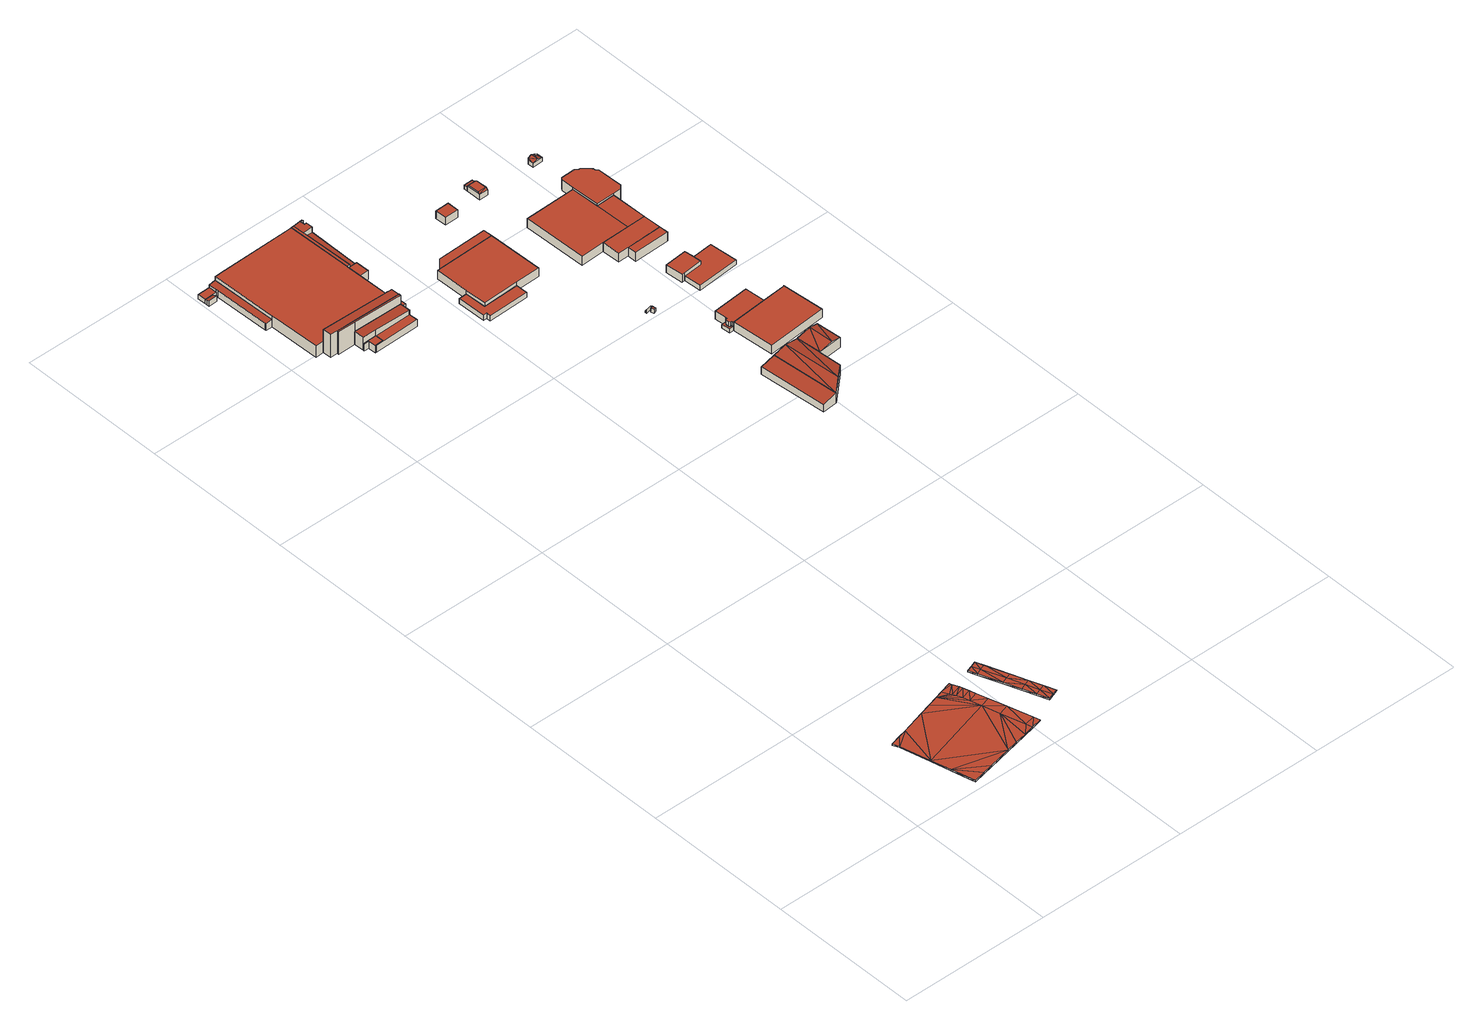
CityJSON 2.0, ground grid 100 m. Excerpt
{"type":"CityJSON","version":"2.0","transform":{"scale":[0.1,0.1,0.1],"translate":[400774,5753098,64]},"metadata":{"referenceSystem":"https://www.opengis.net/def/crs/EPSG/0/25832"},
"CityObjects":{
"building1":{"type":"Building","attributes":{"Geometrietyp2DReferenz":"3000","Gemeindeschluessel":"05515000","function":"53001_1800","roofType":"9999","measuredHeight":1},"geometry":[{"type":"Solid","lod":"2","boundaries":[[[[0,1,2]],[[2,1,3]],[[4,0,2]],[[4,2,5]],[[6,4,5]],[[6,5,7]],[[8,6,7]],[[8,7,9]],[[10,8,9]],[[10,9,11]],[[12,10,13]],[[13,10,11]],[[14,12,15]],[[15,12,13]],[[16,14,15]],[[17,14,16]],[[17,16,18]],[[19,17,18]],[[19,18,20]],[[0,21,1]],[[0,4,21]],[[4,6,21]],[[6,8,21]],[[8,10,21]],[[10,12,21]],[[21,12,22]],[[23,24,25]],[[26,25,24]],[[27,28,29]],[[29,28,30]],[[31,32,14]],[[31,14,33]],[[34,24,23]],[[34,23,35]],[[34,35,12]],[[12,35,22]],[[34,12,32]],[[32,12,14]],[[36,30,28]],[[36,28,32]],[[17,19,33]],[[32,28,34]],[[14,17,33]],[[37,38,39]],[[38,40,39]],[[41,38,37]],[[41,42,38]],[[43,42,41]],[[43,44,42]],[[45,44,43]],[[45,46,44]],[[47,46,45]],[[47,48,46]],[[49,50,47]],[[50,48,47]],[[51,52,49]],[[52,50,49]],[[53,52,51]],[[54,53,51]],[[54,55,53]],[[56,55,54]],[[56,57,55]],[[37,39,58]],[[37,58,41]],[[41,58,43]],[[43,58,45]],[[45,58,47]],[[47,58,49]],[[58,59,49]],[[60,61,62]],[[63,62,61]],[[64,65,66]],[[65,67,66]],[[68,51,69]],[[68,70,51]],[[71,60,62]],[[71,72,60]],[[71,49,72]],[[49,59,72]],[[71,69,49]],[[69,51,49]],[[73,66,67]],[[73,69,66]],[[69,71,66]],[[51,70,54]],[[54,70,56]],[[40,3,39]],[[3,1,39]],[[38,2,40]],[[2,3,40]],[[42,5,38]],[[5,2,38]],[[44,7,42]],[[7,5,42]],[[46,9,44]],[[9,7,44]],[[48,11,46]],[[11,9,46]],[[50,13,48]],[[13,11,48]],[[52,15,50]],[[15,13,50]],[[53,16,52]],[[16,15,52]],[[55,18,53]],[[18,16,53]],[[57,20,55]],[[20,18,55]],[[56,19,57]],[[19,20,57]],[[70,33,56]],[[33,19,56]],[[68,31,70]],[[31,33,70]],[[69,32,68]],[[32,31,68]],[[73,36,69]],[[36,32,69]],[[67,30,73]],[[30,36,73]],[[65,29,67]],[[29,30,67]],[[64,27,65]],[[27,29,65]],[[66,28,64]],[[28,27,64]],[[71,34,66]],[[34,28,66]],[[62,24,71]],[[24,34,71]],[[63,26,62]],[[26,24,62]],[[61,25,63]],[[25,26,63]],[[60,23,61]],[[23,25,61]],[[72,35,60]],[[35,23,60]],[[59,22,72]],[[22,35,72]],[[58,21,59]],[[21,22,59]],[[39,1,58]],[[1,21,58]]]],"semantics":{"surfaces":[{"type":"GroundSurface"},{"type":"RoofSurface"},{"type":"WallSurface"}],"values":[[0,0,0,0,0,0,0,0,0,0,0,0,0,0,0,0,0,0,0,0,0,0,0,0,0,0,0,0,0,0,0,0,0,0,0,0,0,0,0,0,0,0,0,1,1,1,1,1,1,1,1,1,1,1,1,1,1,1,1,1,1,1,1,1,1,1,1,1,1,1,1,1,1,1,1,1,1,1,1,1,1,1,1,1,1,1,2,2,2,2,2,2,2,2,2,2,2,2,2,2,2,2,2,2,2,2,2,2,2,2,2,2,2,2,2,2,2,2,2,2,2,2,2,2,2,2,2,2,2,2,2,2,2,2,2,2,2,2,2,2,2,2,2,2]]}}]},
"building2":{"type":"Building","attributes":{"Geometrietyp2DReferenz":"2000","Gemeindeschluessel":"05515000","function":"53001_1800","roofType":"9999","measuredHeight":1},"geometry":[{"type":"Solid","lod":"2","boundaries":[[[[74,75,76]],[[75,77,76]],[[78,79,74]],[[79,75,74]],[[80,81,78]],[[81,79,78]],[[82,83,80]],[[83,81,80]],[[84,85,82]],[[85,83,82]],[[86,87,84]],[[87,85,84]],[[88,89,86]],[[89,87,86]],[[90,91,88]],[[91,89,88]],[[92,93,90]],[[93,91,90]],[[94,95,92]],[[95,93,92]],[[96,97,94]],[[97,95,94]],[[98,99,96]],[[99,97,96]],[[100,101,98]],[[101,99,98]],[[76,77,100]],[[77,101,100]],[[75,79,102]],[[75,102,77]],[[81,103,79]],[[79,103,102]],[[81,83,103]],[[103,83,104]],[[83,85,105]],[[83,105,104]],[[85,87,89]],[[85,89,105]],[[77,102,99]],[[77,99,101]],[[102,103,97]],[[102,97,99]],[[103,104,97]],[[97,104,95]],[[104,105,93]],[[104,93,95]],[[105,89,91]],[[105,91,93]],[[74,106,78]],[[74,76,106]],[[80,78,107]],[[78,106,107]],[[80,107,82]],[[107,108,82]],[[82,109,84]],[[82,108,109]],[[84,88,86]],[[84,109,88]],[[76,98,106]],[[76,100,98]],[[106,96,107]],[[106,98,96]],[[107,96,108]],[[96,94,108]],[[108,92,109]],[[108,94,92]],[[109,90,88]],[[109,92,90]]]],"semantics":{"surfaces":[{"type":"WallSurface"},{"type":"GroundSurface"},{"type":"RoofSurface"}],"values":[[0,0,0,0,0,0,0,0,0,0,0,0,0,0,0,0,0,0,0,0,0,0,0,0,0,0,0,0,1,1,1,1,1,1,1,1,1,1,1,1,1,1,1,1,1,1,1,1,2,2,2,2,2,2,2,2,2,2,2,2,2,2,2,2,2,2,2,2]]}}]},
"building3":{"type":"Building","attributes":{"Gemeindeschluessel":"05515000","Geometrietyp2DReferenz":"3000","function":"31001_2000"},"address":[{"country":"Germany","locality":"Münster","thoroughfareNumber":"6","thoroughfareName":"Harkortstraße"}],"children":["building3-1","building3-2","building3-3","building3-4","building3-5","building3-6","building3-7","building3-8","building3-9","building3-10"]},
"building3-1":{"type":"BuildingPart","attributes":{"roofType":"2100","measuredHeight":16.61},"parents":["building3"],"geometry":[{"type":"Solid","lod":"2","boundaries":[[[[110,111,112,113,114]],[[115,116,117,111,110]],[[118,119,120,121,122]],[[115,110,114,123,118,122]],[[112,111,117,120,119]],[[123,114,113]],[[119,118,123,113,112]],[[121,116,115,122]],[[120,117,116,121]]]],"semantics":{"surfaces":[{"type":"WallSurface"},{"type":"RoofSurface"},{"type":"GroundSurface"},{"type":"ClosureSurface"}],"values":[[0,0,0,1,2,0,3,0,3]]}}]},
"building3-2":{"type":"BuildingPart","attributes":{"roofType":"2100","measuredHeight":4.01},"parents":["building3"],"geometry":[{"type":"Solid","lod":"2","boundaries":[[[[124,125,126,127]],[[128,129,125,124]],[[130,131,132,133]],[[134,135,131,130]],[[127,126,135,134]],[[130,133,128,124,127,134]],[[125,129,132,131,135,126]],[[132,129,128,133]]]],"semantics":{"surfaces":[{"type":"WallSurface"},{"type":"RoofSurface"},{"type":"GroundSurface"},{"type":"ClosureSurface"}],"values":[[0,0,0,0,0,1,2,3]]}}]},
"building3-3":{"type":"BuildingPart","attributes":{"roofType":"1000","measuredHeight":2.95},"parents":["building3"],"geometry":[{"type":"Solid","lod":"2","boundaries":[[[[136,137,129,128,138]],[[139,140,137,136]],[[141,133,132,142,143]],[[139,136,138,141,143]],[[129,137,140,142,132]],[[133,141,138,128]],[[129,132,133,128]],[[140,139,143,142]]]],"semantics":{"surfaces":[{"type":"WallSurface"},{"type":"RoofSurface"},{"type":"GroundSurface"},{"type":"ClosureSurface"}],"values":[[0,0,0,1,2,0,3,3]]}}]},
"building3-4":{"type":"BuildingPart","attributes":{"roofType":"2100","measuredHeight":9.28},"parents":["building3"],"geometry":[{"type":"Solid","lod":"2","boundaries":[[[[144,145,146,147,148]],[[149,150,151,152]],[[153,154,150,149]],[[155,156,157,154,153]],[[153,149,152,144,148,155]],[[145,151,150,154,157,146]],[[151,145,144,152]],[[156,155,148,147]],[[146,157,156,147]]]],"semantics":{"surfaces":[{"type":"WallSurface"},{"type":"RoofSurface"},{"type":"GroundSurface"},{"type":"ClosureSurface"}],"values":[[0,0,0,0,1,2,3,0,3]]}}]},
"building3-5":{"type":"BuildingPart","attributes":{"roofType":"1000","measuredHeight":8.06},"parents":["building3"],"geometry":[{"type":"Solid","lod":"2","boundaries":[[[[158,159,160,161]],[[162,163,159,158]],[[121,120,163,162]],[[164,165,117,116]],[[166,167,168,165,164]],[[169,170,171,172,173]],[[174,175,170,169]],[[176,177,175,174]],[[174,169,173,166,164,116,121,162,158,161,176]],[[159,163,120,117,165,168,171,170,175,177,160]],[[120,121,116,117]],[[167,166,173,172]],[[171,168,167,172]],[[177,176,161,160]]]],"semantics":{"surfaces":[{"type":"WallSurface"},{"type":"RoofSurface"},{"type":"GroundSurface"},{"type":"ClosureSurface"}],"values":[[0,0,0,0,0,0,0,0,1,2,3,0,3,3]]}}]},
"building3-6":{"type":"BuildingPart","attributes":{"roofType":"2100","measuredHeight":8.77},"parents":["building3"],"geometry":[{"type":"Solid","lod":"2","boundaries":[[[[178,179,180,181]],[[182,183,179,178]],[[184,185,183,182]],[[186,187,185,184]],[[188,189,187,186]],[[190,191,192,193]],[[181,180,191,190]],[[193,188,186,184,182,178,181,190]],[[179,183,185,187,189,192,191,180]],[[192,189,188,193]]]],"semantics":{"surfaces":[{"type":"WallSurface"},{"type":"RoofSurface"},{"type":"GroundSurface"},{"type":"ClosureSurface"}],"values":[[0,0,0,0,0,0,0,1,2,3]]}}]},
"building3-7":{"type":"BuildingPart","attributes":{"roofType":"1000","measuredHeight":4.76},"parents":["building3"],"geometry":[{"type":"Solid","lod":"2","boundaries":[[[[194,195,157,156]],[[196,197,195,194]],[[198,199,197,196]],[[200,201,199,198]],[[202,203,201,200]],[[204,205,203,202]],[[147,146,205,204]],[[204,202,200,198,196,194,156,147]],[[195,197,199,201,203,205,146,157]],[[146,147,156,157]]]],"semantics":{"surfaces":[{"type":"WallSurface"},{"type":"RoofSurface"},{"type":"GroundSurface"},{"type":"ClosureSurface"}],"values":[[0,0,0,0,0,0,0,1,2,3]]}}]},
"building3-8":{"type":"BuildingPart","attributes":{"roofType":"2100","measuredHeight":5.51},"parents":["building3"],"geometry":[{"type":"Solid","lod":"2","boundaries":[[[[206,207,168,167]],[[208,209,207,206]],[[210,211,209,208]],[[212,143,142,211,210]],[[172,171,140,139,213]],[[213,212,210,208,206,167,172]],[[207,209,211,142,140,171,168]],[[143,212,213,139]],[[140,142,143,139]],[[168,171,172,167]]]],"semantics":{"surfaces":[{"type":"WallSurface"},{"type":"RoofSurface"},{"type":"GroundSurface"},{"type":"ClosureSurface"}],"values":[[0,0,0,0,0,1,2,0,3,3]]}}]},
"building3-9":{"type":"BuildingPart","attributes":{"roofType":"1000","measuredHeight":8.15},"parents":["building3"],"geometry":[{"type":"Solid","lod":"2","boundaries":[[[[214,215,189,188]],[[216,161,160,215,214]],[[193,192,177,176,217]],[[217,216,214,188,193]],[[215,160,177,192,189]],[[161,216,217,176]],[[177,160,161,176]],[[192,193,188,189]]]],"semantics":{"surfaces":[{"type":"WallSurface"},{"type":"RoofSurface"},{"type":"GroundSurface"},{"type":"ClosureSurface"}],"values":[[0,0,0,1,2,0,3,3]]}}]},
"building3-10":{"type":"BuildingPart","attributes":{"roofType":"2100","measuredHeight":16.27},"parents":["building3"],"geometry":[{"type":"Solid","lod":"2","boundaries":[[[[218,219,145,144,220]],[[113,112,219,218]],[[221,222,119,118,223]],[[224,152,151,222,221]],[[223,123,113,218,220,224,221]],[[145,219,112,119,222,151]],[[152,224,220,144]],[[145,151,152,144]],[[118,123,223]],[[119,112,113,123,118]]]],"semantics":{"surfaces":[{"type":"WallSurface"},{"type":"RoofSurface"},{"type":"GroundSurface"},{"type":"ClosureSurface"}],"values":[[0,0,0,0,1,2,0,3,0,3]]}}]},
"building4":{"type":"Building","attributes":{"Gemeindeschluessel":"05515000","Geometrietyp2DReferenz":"3000","function":"51009_1610","roofType":"1000","measuredHeight":4.73},"geometry":[{"type":"Solid","lod":"2","boundaries":[[[[198,199,225,226]],[[196,197,199,198]],[[194,195,197,196]],[[156,157,195,194]],[[227,154,157,156]],[[226,225,154,227]],[[156,194,196,198,226,227]],[[199,197,195,157,154,225]]]],"semantics":{"surfaces":[{"type":"WallSurface"},{"type":"RoofSurface"},{"type":"GroundSurface"}],"values":[[0,0,0,0,0,0,1,2]]}}]},
"building5":{"type":"Building","attributes":{"Gemeindeschluessel":"05515000","Geometrietyp2DReferenz":"3000","function":"51009_1610","roofType":"1000","measuredHeight":5.16},"geometry":[{"type":"Solid","lod":"2","boundaries":[[[[228,229,230,231]],[[232,233,229,228]],[[234,235,233,232]],[[231,230,235,234]],[[232,228,231,234]],[[229,233,235,230]]]],"semantics":{"surfaces":[{"type":"WallSurface"},{"type":"RoofSurface"},{"type":"GroundSurface"}],"values":[[0,0,0,0,1,2]]}}]},
"building6":{"type":"Building","attributes":{"Gemeindeschluessel":"05515000","Geometrietyp2DReferenz":"3000","function":"51009_1610"},"children":["building6-1","building6-2"]},
"building6-1":{"type":"BuildingPart","attributes":{"roofType":"1000","measuredHeight":6.52},"parents":["building6"],"geometry":[{"type":"Solid","lod":"2","boundaries":[[[[236,237,238,239]],[[240,241,237,236]],[[242,241,240]],[[243,244,245,246,247]],[[239,238,244,243]],[[247,240,236,239,243]],[[237,241,245,244,238]],[[242,240,247,246]],[[245,241,242,246]]]],"semantics":{"surfaces":[{"type":"WallSurface"},{"type":"RoofSurface"},{"type":"GroundSurface"},{"type":"ClosureSurface"}],"values":[[0,0,0,0,0,1,2,0,3]]}}]},
"building6-2":{"type":"BuildingPart","attributes":{"roofType":"2100","measuredHeight":5.58},"parents":["building6"],"geometry":[{"type":"Solid","lod":"2","boundaries":[[[[246,245,248,249]],[[250,251,241,242]],[[249,248,251,250]],[[242,246,249,250]],[[245,241,251,248]],[[245,246,242,241]]]],"semantics":{"surfaces":[{"type":"WallSurface"},{"type":"RoofSurface"},{"type":"GroundSurface"},{"type":"ClosureSurface"}],"values":[[0,0,0,1,2,3]]}}]},
"building7":{"type":"Building","attributes":{"Gemeindeschluessel":"05515000","Geometrietyp2DReferenz":"3000","function":"31001_2000","roofType":"1000","measuredHeight":3.7},"geometry":[{"type":"Solid","lod":"2","boundaries":[[[[252,253,254,255]],[[256,257,253,252]],[[258,259,257,256]],[[260,261,259,258]],[[262,263,261,260]],[[264,265,263,262]],[[266,267,265,264]],[[255,254,267,266]],[[264,262,260,258,256,252,255,266]],[[253,257,259,261,263,265,267,254]]]],"semantics":{"surfaces":[{"type":"WallSurface"},{"type":"RoofSurface"},{"type":"GroundSurface"}],"values":[[0,0,0,0,0,0,0,0,1,2]]}}]},
"building8":{"type":"Building","attributes":{"Gemeindeschluessel":"05515000","Geometrietyp2DReferenz":"3000","function":"31001_2000"},"address":[{"country":"Germany","locality":"Münster","thoroughfareNumber":"10","thoroughfareName":"Harkortstraße"}],"children":["building8-1","building8-2"]},
"building8-1":{"type":"BuildingPart","attributes":{"roofType":"1000","measuredHeight":6.26},"parents":["building8"],"geometry":[{"type":"Solid","lod":"2","boundaries":[[[[268,269,270,271]],[[272,273,269,268]],[[274,275,273,272]],[[276,277,278,279]],[[280,281,277,276]],[[271,270,281,280]],[[276,279,274,272,268,271,280]],[[269,273,275,278,277,281,270]],[[275,274,279,278]]]],"semantics":{"surfaces":[{"type":"WallSurface"},{"type":"RoofSurface"},{"type":"GroundSurface"},{"type":"ClosureSurface"}],"values":[[0,0,0,0,0,0,1,2,3]]}}]},
"building8-2":{"type":"BuildingPart","attributes":{"roofType":"1000","measuredHeight":6.29},"parents":["building8"],"geometry":[{"type":"Solid","lod":"2","boundaries":[[[[282,283,275,274,284]],[[285,286,283,282]],[[287,279,278,286,285]],[[285,282,284,287]],[[283,286,278,275]],[[279,287,284,274]],[[275,278,279,274]]]],"semantics":{"surfaces":[{"type":"WallSurface"},{"type":"RoofSurface"},{"type":"GroundSurface"},{"type":"ClosureSurface"}],"values":[[0,0,0,1,2,0,3]]}}]},
"building9":{"type":"Building","attributes":{"Gemeindeschluessel":"05515000","Geometrietyp2DReferenz":"3000","function":"51009_1610","roofType":"2100","measuredHeight":6.89},"geometry":[{"type":"Solid","lod":"2","boundaries":[[[[288,289,290,291]],[[292,293,289,288]],[[294,295,293,292]],[[296,297,295,294]],[[291,290,297,296]],[[294,292,288,291,296]],[[289,293,295,297,290]]]],"semantics":{"surfaces":[{"type":"WallSurface"},{"type":"RoofSurface"},{"type":"GroundSurface"}],"values":[[0,0,0,0,0,1,2]]}}]},
"building10":{"type":"Building","attributes":{"Gemeindeschluessel":"05515000","Geometrietyp2DReferenz":"3000","function":"31001_2000","roofType":"2100","measuredHeight":2.37},"geometry":[{"type":"Solid","lod":"2","boundaries":[[[[298,299,300,301]],[[302,303,299,298]],[[304,305,303,302]],[[301,300,305,304]],[[302,298,301,304]],[[299,303,305,300]]]],"semantics":{"surfaces":[{"type":"WallSurface"},{"type":"RoofSurface"},{"type":"GroundSurface"}],"values":[[0,0,0,0,1,2]]}}]},
"building11":{"type":"Building","attributes":{"Gemeindeschluessel":"05515000","Geometrietyp2DReferenz":"3000","function":"31001_2000","roofType":"1000","measuredHeight":2.7},"address":[{"country":"Germany","locality":"Münster","thoroughfareNumber":"14a","thoroughfareName":"Harkortstraße"}],"geometry":[{"type":"Solid","lod":"2","boundaries":[[[[306,307,308,309]],[[310,311,307,306]],[[312,313,311,310]],[[309,308,313,312]],[[310,306,309,312]],[[307,311,313,308]]]],"semantics":{"surfaces":[{"type":"WallSurface"},{"type":"RoofSurface"},{"type":"GroundSurface"}],"values":[[0,0,0,0,1,2]]}}]},
"building12":{"type":"Building","attributes":{"Gemeindeschluessel":"05515000","Geometrietyp2DReferenz":"3000","function":"51009_1610","roofType":"1000","measuredHeight":5.29},"geometry":[{"type":"Solid","lod":"2","boundaries":[[[[314,315,316,317]],[[318,319,315,314]],[[320,321,319,318]],[[317,316,321,320]],[[318,314,317,320]],[[315,319,321,316]]]],"semantics":{"surfaces":[{"type":"WallSurface"},{"type":"RoofSurface"},{"type":"GroundSurface"}],"values":[[0,0,0,0,1,2]]}}]},
"building13":{"type":"Building","attributes":{"Gemeindeschluessel":"05515000","Geometrietyp2DReferenz":"3000","function":"31001_2000"},"children":["building13-1","building13-2"]},
"building13-1":{"type":"BuildingPart","attributes":{"roofType":"3100","measuredHeight":8.52},"parents":["building13"],"geometry":[{"type":"Solid","lod":"2","boundaries":[[[[322,323,289,288]],[[324,325,326,327]],[[292,293,325,324]],[[288,289,293,292]],[[328,329,292]],[[329,288,292]],[[324,327,322,328]],[[329,328,322]],[[328,292,324]],[[329,322,288]],[[323,326,325,293,289]],[[323,322,327,326]]]],"semantics":{"surfaces":[{"type":"WallSurface"},{"type":"RoofSurface"},{"type":"GroundSurface"},{"type":"ClosureSurface"}],"values":[[0,0,0,0,1,1,1,1,0,0,2,3]]}}]},
"building13-2":{"type":"BuildingPart","attributes":{"roofType":"3100","measuredHeight":8.5},"parents":["building13"],"geometry":[{"type":"Solid","lod":"2","boundaries":[[[[330,331,332,333]],[[334,327,326,331,330]],[[333,332,323,322,335]],[[330,336,334]],[[335,337,333]],[[336,330,333]],[[333,337,336]],[[334,336,337]],[[337,335,334]],[[331,326,323,332]],[[327,334,335,322]],[[323,326,327,322]]]],"semantics":{"surfaces":[{"type":"WallSurface"},{"type":"RoofSurface"},{"type":"GroundSurface"},{"type":"ClosureSurface"}],"values":[[0,0,0,0,0,1,1,1,1,2,0,3]]}}]},
"building14":{"type":"Building","attributes":{"Gemeindeschluessel":"05515000","Geometrietyp2DReferenz":"3000","function":"51009_1610","roofType":"1000","measuredHeight":2.73},"geometry":[{"type":"Solid","lod":"2","boundaries":[[[[338,339,340,341]],[[342,343,339,338]],[[344,345,343,342]],[[346,347,345,344]],[[348,349,347,346]],[[350,351,349,348]],[[352,353,351,350]],[[354,355,353,352]],[[356,357,355,354]],[[341,340,357,356]],[[354,352,350,348,346,344,342,338,341,356]],[[339,343,345,347,349,351,353,355,357,340]]]],"semantics":{"surfaces":[{"type":"WallSurface"},{"type":"RoofSurface"},{"type":"GroundSurface"}],"values":[[0,0,0,0,0,0,0,0,0,0,1,2]]}}]},
"building15":{"type":"Building","attributes":{"Gemeindeschluessel":"05515000","Geometrietyp2DReferenz":"3000","function":"31001_2000"},"children":["building15-1","building15-2"]},
"building15-1":{"type":"BuildingPart","attributes":{"roofType":"1000","measuredHeight":5.75},"parents":["building15"],"geometry":[{"type":"Solid","lod":"2","boundaries":[[[[358,357,359,360]],[[361,355,357,358]],[[362,353,355,361]],[[363,351,353,362]],[[364,349,351,363]],[[365,347,349,364]],[[366,345,347,365]],[[367,343,345,366]],[[368,369,343,367]],[[370,371,369,368]],[[372,373,371,370]],[[368,367,366,365,364,363,362,361,358,360,372,370]],[[359,357,355,353,351,349,347,345,343,369,371,373]],[[373,372,360,359]]]],"semantics":{"surfaces":[{"type":"WallSurface"},{"type":"RoofSurface"},{"type":"GroundSurface"},{"type":"ClosureSurface"}],"values":[[0,0,0,0,0,0,0,0,0,0,0,1,2,3]]}}]},
"building15-2":{"type":"BuildingPart","attributes":{"roofType":"1000","measuredHeight":5.96},"parents":["building15"],"geometry":[{"type":"Solid","lod":"2","boundaries":[[[[374,375,376,377]],[[378,360,359,375,374]],[[379,380,373,372,381]],[[382,383,380,379]],[[377,376,383,382]],[[379,381,378,374,377,382]],[[375,359,373,380,383,376]],[[360,378,381,372]],[[373,359,360,372]]]],"semantics":{"surfaces":[{"type":"WallSurface"},{"type":"RoofSurface"},{"type":"GroundSurface"},{"type":"ClosureSurface"}],"values":[[0,0,0,0,0,1,2,0,3]]}}]},
"building16":{"type":"Building","attributes":{"Gemeindeschluessel":"05515000","Geometrietyp2DReferenz":"3000","function":"51009_1610","roofType":"9999","measuredHeight":4.68},"geometry":[{"type":"Solid","lod":"2","boundaries":[[[[384,385,386,387]],[[388,389,385,384]],[[390,391,389,388]],[[387,386,391,390]],[[392,393,384]],[[384,387,392]],[[384,393,394,388]],[[390,388,394]],[[394,395,390]],[[390,395,392,387]],[[393,392,395,394]],[[385,389,391,386]]]],"semantics":{"surfaces":[{"type":"WallSurface"},{"type":"RoofSurface"},{"type":"GroundSurface"}],"values":[[0,0,0,0,1,1,0,1,1,0,1,2]]}}]},
"building17":{"type":"Building","attributes":{"Gemeindeschluessel":"05515000","Geometrietyp2DReferenz":"3000","function":"31001_2000","roofType":"1000","measuredHeight":2.71},"geometry":[{"type":"Solid","lod":"2","boundaries":[[[[396,397,398,399]],[[400,401,397,396]],[[402,403,401,400]],[[399,398,403,402]],[[400,396,399,402]],[[397,401,403,398]]]],"semantics":{"surfaces":[{"type":"WallSurface"},{"type":"RoofSurface"},{"type":"GroundSurface"}],"values":[[0,0,0,0,1,2]]}}]},
"building18":{"type":"Building","attributes":{"Gemeindeschluessel":"05515000","Geometrietyp2DReferenz":"3000","function":"31001_2000","roofType":"1000","measuredHeight":5.66},"geometry":[{"type":"Solid","lod":"2","boundaries":[[[[404,405,406,407]],[[408,409,405,404]],[[410,411,409,408]],[[412,413,411,410]],[[414,415,413,412]],[[407,406,415,414]],[[412,410,408,404,407,414]],[[405,409,411,413,415,406]]]],"semantics":{"surfaces":[{"type":"WallSurface"},{"type":"RoofSurface"},{"type":"GroundSurface"}],"values":[[0,0,0,0,0,0,1,2]]}}]},
"building19":{"type":"Building","attributes":{"Gemeindeschluessel":"05515000","Geometrietyp2DReferenz":"3000","function":"31001_2000"},"children":["building19-1","building19-2","building19-3","building19-4"]},
"building19-1":{"type":"BuildingPart","attributes":{"roofType":"1000","measuredHeight":6.39},"parents":["building19"],"geometry":[{"type":"Solid","lod":"2","boundaries":[[[[416,417,418,419]],[[420,421,422,423]],[[424,425,421,420]],[[420,423,416,419,426,424]],[[417,422,421,425,427,418]],[[417,416,423,422]],[[425,424,426,427]],[[427,426,419,418]]]],"semantics":{"surfaces":[{"type":"WallSurface"},{"type":"RoofSurface"},{"type":"GroundSurface"},{"type":"ClosureSurface"}],"values":[[0,0,0,1,2,3,3,3]]}}]},
"building19-2":{"type":"BuildingPart","attributes":{"roofType":"1000","measuredHeight":6.42},"parents":["building19"],"geometry":[{"type":"Solid","lod":"2","boundaries":[[[[428,429,425,424]],[[430,431,429,428]],[[432,433,431,430]],[[434,435,433,432]],[[432,430,428,424,426,434]],[[425,429,431,433,435,427]],[[427,426,424,425]],[[426,427,435,434]]]],"semantics":{"surfaces":[{"type":"WallSurface"},{"type":"RoofSurface"},{"type":"GroundSurface"},{"type":"ClosureSurface"}],"values":[[0,0,0,0,1,2,3,3]]}}]},
"building19-3":{"type":"BuildingPart","attributes":{"roofType":"1000","measuredHeight":6.42},"parents":["building19"],"geometry":[{"type":"Solid","lod":"2","boundaries":[[[[419,418,436,437]],[[437,436,435,434]],[[426,419,437,434]],[[418,427,435,436]],[[419,426,427,418]],[[434,435,427,426]]]],"semantics":{"surfaces":[{"type":"WallSurface"},{"type":"RoofSurface"},{"type":"GroundSurface"},{"type":"ClosureSurface"}],"values":[[0,0,1,2,3,3]]}}]},
"building19-4":{"type":"BuildingPart","attributes":{"roofType":"1000","measuredHeight":6.41},"parents":["building19"],"geometry":[{"type":"Solid","lod":"2","boundaries":[[[[438,439,417,416]],[[440,441,439,438]],[[423,422,441,440]],[[440,438,416,423]],[[439,441,422,417]],[[417,422,423,416]]]],"semantics":{"surfaces":[{"type":"WallSurface"},{"type":"RoofSurface"},{"type":"GroundSurface"},{"type":"ClosureSurface"}],"values":[[0,0,0,1,2,3]]}}]},
"building20":{"type":"Building","attributes":{"Gemeindeschluessel":"05515000","Geometrietyp2DReferenz":"3000","function":"31001_2000","roofType":"1000","measuredHeight":3.37},"address":[{"country":"Germany","locality":"Münster","thoroughfareNumber":"14","thoroughfareName":"Harkortstraße"}],"geometry":[{"type":"Solid","lod":"2","boundaries":[[[[442,443,444,445]],[[446,415,443,442]],[[447,413,415,446]],[[448,411,413,447]],[[449,450,411,448]],[[445,444,450,449]],[[448,447,446,442,445,449]],[[443,415,413,411,450,444]]]],"semantics":{"surfaces":[{"type":"WallSurface"},{"type":"RoofSurface"},{"type":"GroundSurface"}],"values":[[0,0,0,0,0,0,1,2]]}}]},
"building21":{"type":"Building","attributes":{"Gemeindeschluessel":"05515000","Geometrietyp2DReferenz":"3000","function":"31001_2000","roofType":"1000","measuredHeight":7.61},"address":[{"country":"Germany","locality":"Münster","thoroughfareNumber":"12","thoroughfareName":"Harkortstraße"}],"geometry":[{"type":"Solid","lod":"2","boundaries":[[[[451,436,452,453]],[[454,435,436,451]],[[455,433,435,454]],[[456,457,433,455]],[[458,459,457,456]],[[460,461,459,458]],[[462,463,461,460]],[[464,465,463,462]],[[466,467,465,464]],[[468,469,467,466]],[[470,471,469,468]],[[472,473,471,470]],[[453,452,473,472]],[[470,468,466,464,462,460,458,456,455,454,451,453,472]],[[436,435,433,457,459,461,463,465,467,469,471,473,452]]]],"semantics":{"surfaces":[{"type":"WallSurface"},{"type":"RoofSurface"},{"type":"GroundSurface"}],"values":[[0,0,0,0,0,0,0,0,0,0,0,0,0,1,2]]}}]},
"building22":{"type":"Building","attributes":{"Gemeindeschluessel":"05515000","Geometrietyp2DReferenz":"3000","function":"51009_1610","roofType":"5000","measuredHeight":3.98},"geometry":[{"type":"Solid","lod":"2","boundaries":[[[[474,475,476,477]],[[478,479,475,474]],[[480,481,479,478]],[[482,483,481,480]],[[484,485,483,482]],[[477,476,485,484]],[[486,487,480]],[[474,486,480]],[[480,478,474]],[[477,484,482]],[[486,477,482]],[[482,487,486]],[[477,486,474]],[[480,487,482]],[[475,479,481,483,485,476]]]],"semantics":{"surfaces":[{"type":"WallSurface"},{"type":"RoofSurface"},{"type":"GroundSurface"}],"values":[[0,0,0,0,0,0,1,1,1,1,1,1,0,0,2]]}}]}
},
"vertices":[
[794,618,66],[775,658,66],[855,664,66],[851,680,66],[804,604,66],[874,625,66],[814,584,66],[880,603,66],[828,545,66],[892,563,66],[841,504,66],[903,522,66],[861,429,66],[925,447,66],[891,316,66],[957,336,66],[957,335,66],[933,159,66],[1003,174,66],[945,116,66],[1015,132,66],[724,643,66],[650,622,66],[417,557,66],[312,484,66],[369,545,66],[293,524,66],[415,46,66],[390,157,66],[426,3,66],[505,21,66],[795,82,66],[723,68,66],[875,100,66],[358,288,66],[577,602,66],[571,35,66],[794,618,76],[855,664,76],[775,658,76],[851,680,76],[804,604,76],[874,625,76],[814,584,76],[880,603,76],[828,545,76],[892,563,76],[841,504,76],[903,522,76],[861,429,76],[925,447,76],[891,316,76],[957,336,76],[957,335,76],[933,159,76],[1003,174,76],[945,116,76],[1015,132,76],[724,643,76],[650,622,76],[417,557,76],[369,545,76],[312,484,76],[293,524,76],[415,46,76],[426,3,76],[390,157,76],[505,21,76],[795,82,76],[723,68,76],[875,100,76],[358,288,76],[577,602,76],[571,35,76],
[1161,216,86],[1161,216,76],[1199,230,86],[1199,230,76],[1135,289,85],[1135,289,75],[1104,374,85],[1104,374,75],[1065,482,84],[1065,482,74],[1012,629,81],[1012,629,71],[992,684,81],[992,684,71],[1029,697,81],[1029,697,71],[1067,711,81],[1067,711,71],[1087,657,81],[1087,657,71],[1140,509,84],[1140,509,74],[1179,401,85],[1179,401,75],[1210,317,85],[1210,317,75],[1236,243,86],[1236,243,76],[1172,303,75],[1141,388,75],[1103,495,74],[1049,643,71],[1172,303,85],[1141,388,85],[1103,495,84],[1049,643,81],
[216,4921,187],[216,4921,21],[264,4923,21],[264,4923,184],[264,4923,185],[214,4978,187],[214,4978,102],[214,4978,21],[728,4936,160],[728,4936,21],[726,4992,21],[726,4992,102],[726,4992,160],[427,4928,176],
[12,5684,56],[12,5684,21],[12,5669,21],[12,5669,61],[11,5701,49],[11,5701,21],[69,5685,56],[69,5685,21],[69,5702,21],[69,5702,49],[69,5670,61],[69,5670,21],
[10,5756,51],[10,5756,21],[11,5701,51],[94,5758,51],[94,5758,21],[69,5702,51],[95,5703,21],[95,5703,51],
[384,4913,114],[384,4913,21],[385,4848,21],[385,4848,69],[385,4848,114],[730,4855,98],[730,4855,21],[728,4923,21],[728,4923,98],[728,4855,98],[728,4855,21],[479,4850,110],[479,4850,69],[479,4850,21],
[719,5248,102],[719,5248,21],[717,5339,21],[717,5339,102],[724,5065,102],[724,5065,21],[159,4976,102],[159,4976,21],[150,5318,102],[150,5318,76],[150,5318,21],[168,5760,102],[168,5760,21],[138,5759,21],[138,5759,76],[138,5759,102],[174,5761,102],[174,5761,21],[706,5775,102],[706,5775,21],
[774,5767,108],[774,5767,21],[788,5767,21],[788,5767,109],[775,5742,108],[775,5742,21],[789,5743,109],[789,5743,21],[790,5699,109],[790,5699,21],[729,5697,103],[729,5697,21],[788,5777,109],[788,5777,21],[727,5775,21],[727,5775,103],
[480,4794,69],[480,4794,21],[423,4793,69],[423,4793,21],[423,4787,69],[423,4787,21],[420,4787,69],[420,4787,21],[418,4839,69],[418,4839,21],[385,4838,69],[385,4838,21],
[107,5317,70],[107,5317,21],[106,5323,70],[106,5323,21],[96,5690,70],[96,5690,21],[95,5703,70],[94,5758,70],
[738,5339,103],[738,5339,21],[717,5339,103],[706,5775,103],
[265,4910,184],[265,4910,21],[384,4913,178],[728,4926,162],[728,4926,21],[728,4936,162],[728,4923,162],
[730,4795,21],[730,4795,69],[728,4855,69],
[728,4926,73],[728,4926,22],[769,4927,22],[769,4927,73],[724,5065,73],[724,5065,22],[765,5066,73],[765,5066,22],
[717,5339,87],[717,5339,22],[719,5248,22],[719,5248,87],[738,5339,87],[738,5339,22],[738,5339,77],[790,5250,87],[790,5250,22],[788,5340,22],[788,5340,71],[788,5340,87],
[790,5699,22],[790,5699,70],[729,5697,77],[729,5697,22],
[1055,4593,53],[1055,4593,16],[1055,4564,16],[1055,4564,53],[1030,4592,53],[1030,4592,16],[1025,4781,53],[1025,4781,16],[1079,4782,53],[1079,4782,16],[1083,4642,53],[1083,4642,16],[1325,4649,53],[1325,4649,16],[1327,4571,53],[1327,4571,16],
[1079,4782,79],[1079,4782,17],[1083,4642,17],[1083,4642,79],[1073,5006,79],[1073,5006,17],[1088,5006,79],[1088,5006,17],[1488,4653,79],[1488,4653,17],[1478,5017,17],[1478,5017,79],[1325,4649,79],[1325,4649,17],
[1144,5068,80],[1144,5068,17],[1088,5006,80],[1476,5077,80],[1476,5077,17],[1478,5017,80],
[1953,3281,73],[1953,3281,4],[1851,3272,4],[1851,3272,55],[1992,2827,73],[1992,2827,4],[1890,2818,55],[1890,2818,4],[1851,3269,55],[1851,3269,4],
[1760,4054,35],[1760,4054,11],[1758,4063,11],[1758,4063,25],[1721,4045,35],[1721,4045,11],[1719,4055,25],[1719,4055,11],
[1745,4040,39],[1745,4040,12],[1750,4018,12],[1750,4018,39],[1762,4044,39],[1762,4044,12],[1767,4022,39],[1767,4022,12],
[1492,5380,67],[1492,5380,14],[1401,5378,14],[1401,5378,67],[1493,5303,67],[1493,5303,14],[1404,5301,67],[1404,5301,14],
[2137,3297,73],[2137,3297,4],[2161,2982,73],[2161,2982,4],[2150,3130,4],[2150,3130,73],[2077,2904,89],[2045,3289,89],
[2310,3144,75],[2310,3144,4],[2295,3311,4],[2295,3311,75],[2150,3130,75],[2137,3297,75],[2248,3139,89],[2235,3305,89],
[1946,3690,31],[1946,3690,4],[1951,3632,4],[1951,3632,31],[1974,3692,31],[1974,3692,4],[1975,3680,31],[1975,3680,4],[1967,3680,31],[1967,3680,4],[1960,3672,31],[1960,3672,4],[1962,3652,31],[1962,3652,4],[1970,3645,31],[1970,3645,4],[1978,3646,31],[1978,3646,4],[1979,3634,31],[1979,3634,4],
[1979,3634,62],[1979,3633,4],[1979,3633,62],[1978,3646,62],[1970,3645,62],[1962,3652,62],[1960,3672,62],[1967,3680,62],[1975,3680,62],[1974,3692,62],[1968,3768,62],[1968,3768,4],[2211,3789,62],[2211,3789,4],[2222,3654,62],[2222,3654,4],
[2003,3354,64],[2003,3354,4],[2402,3388,4],[2402,3388,64],[1979,3633,64],[2372,3667,64],[2372,3667,4],[2222,3654,64],[2378,3668,64],[2378,3668,4],
[1733,5428,51],[1733,5428,14],[1675,5427,14],[1675,5427,51],[1735,5329,51],[1735,5329,14],[1677,5328,51],[1677,5328,14],[1675,5415,60],[1733,5416,60],[1735,5343,60],[1677,5342,60],
[1734,5452,41],[1734,5452,14],[1673,5451,14],[1673,5451,41],[1734,5428,41],[1734,5428,14],[1674,5427,41],[1674,5427,14],
[2021,4218,67],[2021,4218,11],[2031,4102,11],[2031,4102,67],[2170,4231,67],[2170,4231,11],[2174,4185,67],[2174,4185,11],[2180,4115,67],[2180,4115,11],[2051,4104,67],[2051,4104,11],
[2198,4461,76],[2198,4461,12],[2194,4580,12],[2194,4580,76],[1890,4452,76],[1890,4452,12],[1960,4454,12],[1960,4454,76],[1887,4572,76],[1887,4572,12],[2070,4577,76],[2070,4577,12],
[1727,4567,76],[1727,4567,12],[1715,4992,76],[1715,4992,12],[2057,5002,76],[2057,5002,12],[2063,4815,76],[2063,4815,12],
[2187,4819,12],[2187,4819,76],
[2199,4401,76],[2199,4401,12],[1962,4394,76],[1962,4394,12],
[2061,3988,44],[2061,3988,11],[2344,4012,11],[2344,4012,44],[2051,4104,44],[2180,4115,44],[2174,4185,44],[2328,4198,44],[2328,4198,11],
[2187,4819,88],[2240,4820,12],[2240,4820,88],[2063,4815,88],[2057,5002,88],[2055,5086,88],[2055,5086,12],[2069,5102,88],[2069,5102,12],[2162,5104,88],[2162,5104,12],[2178,5090,88],[2178,5090,12],[2191,5090,88],[2191,5090,12],[2242,5041,88],[2242,5041,12],[2243,5027,88],[2243,5027,12],[2257,5014,88],[2257,5014,12],[2262,4843,88],[2262,4843,12],
[2069,5330,39],[2069,5330,11],[2136,5332,11],[2136,5332,39],[2068,5370,39],[2068,5370,11],[2079,5381,39],[2079,5381,11],[2124,5382,39],[2124,5382,11],[2135,5372,39],[2135,5372,11],[2103,5331,50],[2102,5382,50]
]}
